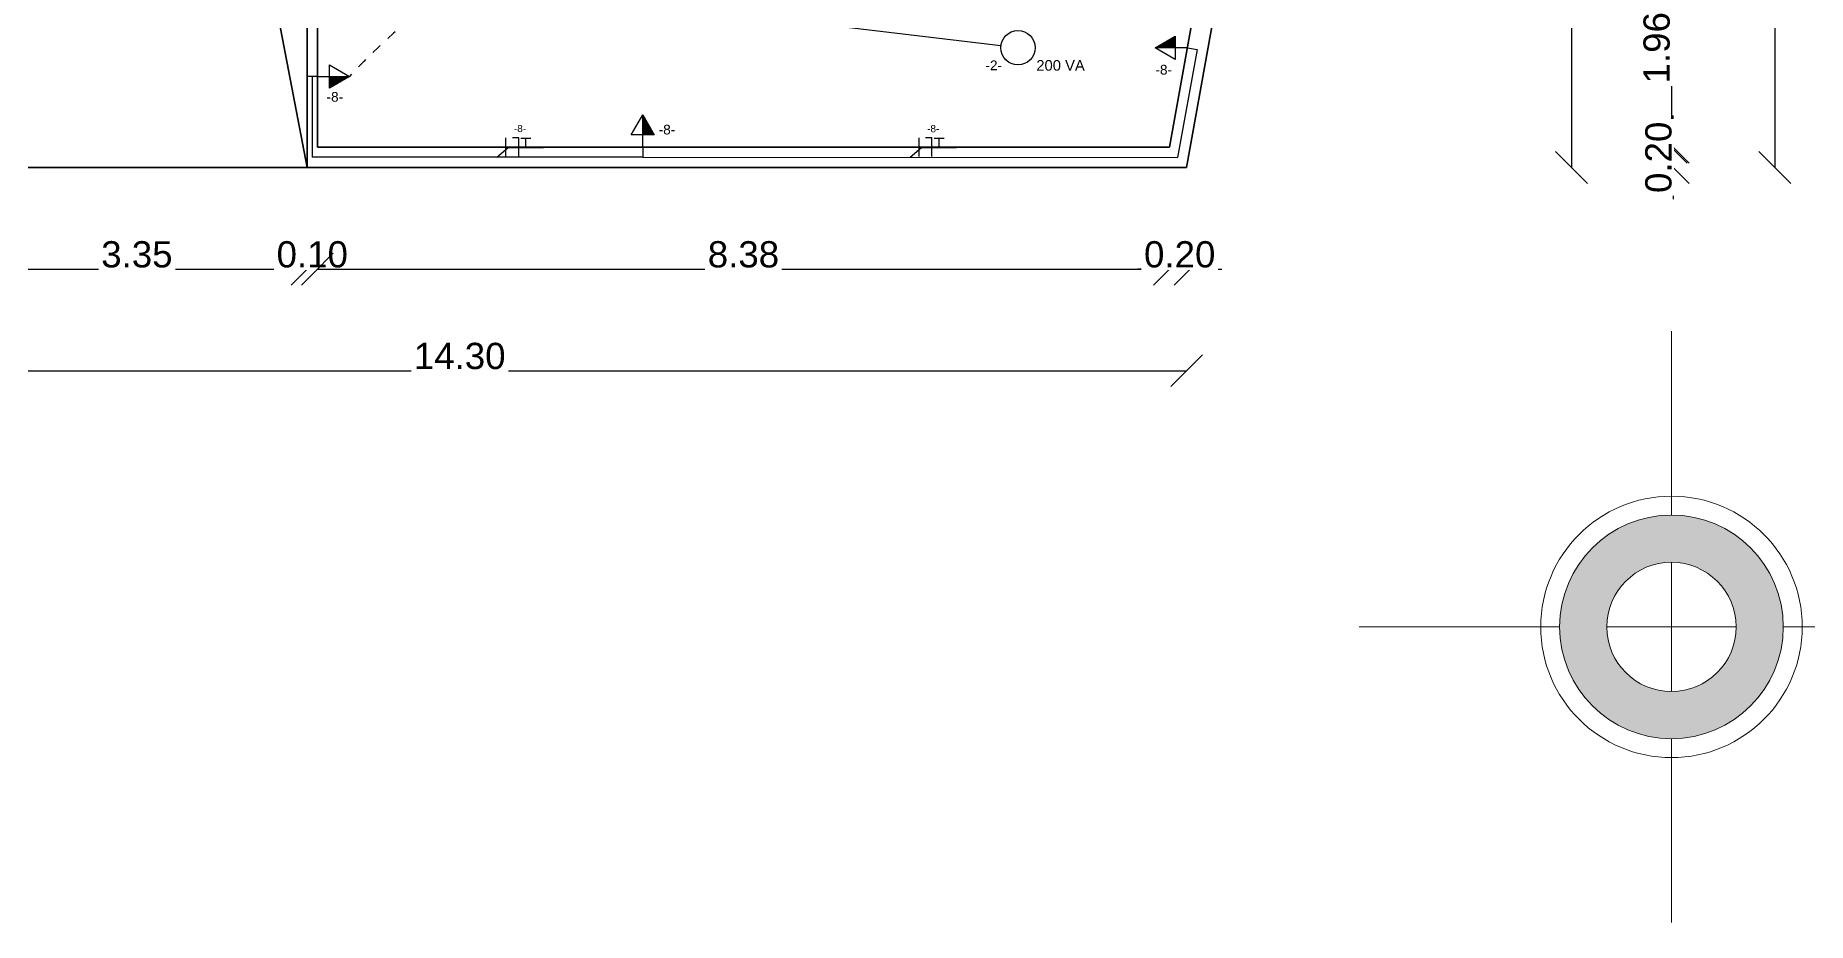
# Model space of a CAD drawing. Header units: metres. Extents: x -182 to 99, y 70 to 117.
# Drawn here: x -164.81 to -147.38, y 70.4 to 79.13 of the extents above; entities that cross this region are included whole.
import ezdxf

# ---------------------------------------------------------------- set-up
doc = ezdxf.new("R2010")
doc.units = ezdxf.units.M
doc.header["$LTSCALE"] = 0.01
doc.linetypes.add('ACAD_ISO02W100', pattern=[15, 12, -3])
for name, color, linetype, lineweight in [('A-WALL', 2, 'Continuous', 9), ('M-EQPT', 6, 'Continuous', 9), ('referencia', 161, 'Continuous', 15)]:
    doc.layers.add(name, color=color, linetype=linetype, lineweight=lineweight)
for name, color, linetype in [('FIAÇÃO', 10, 'Continuous'), ('Iluminação', 7, 'Continuous'), ('TOMADA', 7, 'ACAD_ISO02W100')]:
    doc.layers.add(name, color=color, linetype=linetype)
doc.styles.add('Arial', font='arial.ttf', dxfattribs={"height": 0.29506})
doc.styles.add('Arial_2', font='arial.ttf', dxfattribs={"height": 0.258177})
doc.dimstyles.new('Diagonal', dxfattribs={"dimscale": 0.3048, "dimtxt": 0.258177, "dimasz": 1.025262, "dimexe": 0.984252, "dimexo": 0.615157, "dimgap": 0.04101, "dimtad": 1, "dimrnd": 0.01, "dimzin": 0, "dimdsep": 46, "dimtxsty": 'Arial_2', "dimblk1": 'OBLIQUE', "dimblk2": 'OBLIQUE', "dimsah": 1, "dimcen": 0.09, "dimse1": 1, "dimse2": 1, "dimazin": 0, "dimtfac": 1, "dimtix": 1, "dimtmove": 0, "dimatfit": 3, "dimfxl": 1, "dimtvp": 1, "dimtfill": 1, "dimtolj": 1, "dimtzin": 0, "dimarcsym": 2})

# ---------------------------------------------------------------- blocks, each defined once
blk = doc.blocks.new('_Oblique')
at = {"color": 0, "linetype": 'ByBlock', "lineweight": -2}
blk.add_line((-0.5, -0.5), (0.5, 0.5), dxfattribs=at)
blk = doc.blocks.new('*D899')
at = {"layer": 'Defpoints', "color": 0, "ltscale": 0.5, "transparency": 16777216}
for p in [(-153.31, 79.985), (-153.659, 78.03), (-148.723, 78.03)]:
    blk.add_point(p, dxfattribs=at)
at = {"layer": 'M-EQPT', "color": 0, "lineweight": -2, "ltscale": 0.5, "transparency": 16777216}
blk.add_line((-148.723, 79.985), (-148.723, 78.03), dxfattribs=at)
at = {"layer": 'M-EQPT', "color": 0, "lineweight": -2, "ltscale": 0.5, "transparency": 16777216, "xscale": 0.3125, "yscale": 0.3125, "zscale": 0.3125}
for p, rotation in [((-148.723, 79.985), 90), ((-148.723, 78.03), 270)]:
    blk.add_blockref('_Oblique', p, dxfattribs=dict(at, rotation=rotation))
at = {"layer": 'M-EQPT', "color": 0, "ltscale": 0.5, "transparency": 16777216, "insert": (-148.867, 79.008), "char_height": 0.2582, "attachment_point": 5, "rotation": 90, "style": 'Arial_2', "bg_fill": 3, "box_fill_scale": 1.1, "bg_fill_color": 256, "bg_fill_true_color": 13158600, "bg_fill_transparency": 0}
blk.add_mtext('\\A1;1.96', dxfattribs=at)
blk = doc.blocks.new('*D900')
at = {"layer": 'Defpoints', "color": 0, "ltscale": 0.5, "transparency": 16777216}
for p in [(-153.659, 78.03), (-153.708, 77.83)]:
    blk.add_point(p, dxfattribs=at)
at = {"layer": 'M-EQPT', "color": 0, "lineweight": -2, "ltscale": 0.5, "transparency": 16777216}
for p, q in [((-148.705, 78.03), (-148.705, 78.342)), ((-148.705, 78.03), (-148.705, 77.83)), ((-148.705, 77.83), (-148.705, 77.517))]:
    blk.add_line(p, q, dxfattribs=at)
at = {"layer": 'M-EQPT', "color": 0, "lineweight": -2, "ltscale": 0.5, "transparency": 16777216, "xscale": 0.3125, "yscale": 0.3125, "zscale": 0.3125}
for p, rotation in [((-148.705, 78.03), 270), ((-148.705, 77.83), 90)]:
    blk.add_blockref('_Oblique', p, dxfattribs=dict(at, rotation=rotation))
at = {"layer": 'M-EQPT', "color": 0, "ltscale": 0.5, "transparency": 16777216, "insert": (-148.849, 77.93), "char_height": 0.2582, "attachment_point": 5, "rotation": 90, "style": 'Arial_2', "bg_fill": 3, "box_fill_scale": 1.1, "bg_fill_color": 256, "bg_fill_true_color": 13158600, "bg_fill_transparency": 0}
blk.add_mtext('\\A1;0.20', dxfattribs=at)
at = {"layer": 'Defpoints', "color": 0, "ltscale": 0.5, "transparency": 16777216}
blk.add_point((-148.705, 77.83), dxfattribs=at)
blk = doc.blocks.new('*D907')
at = {"layer": 'Defpoints', "color": 0, "ltscale": 0.5, "transparency": 16777216}
for p in [(-154.347, 89.586), (-153.491, 77.83), (-149.705, 77.83)]:
    blk.add_point(p, dxfattribs=at)
at = {"layer": 'M-EQPT', "color": 0, "lineweight": -2, "ltscale": 0.5, "transparency": 16777216}
blk.add_line((-149.705, 89.586), (-149.705, 77.83), dxfattribs=at)
at = {"layer": 'M-EQPT', "color": 0, "lineweight": -2, "ltscale": 0.5, "transparency": 16777216, "xscale": 0.3125, "yscale": 0.3125, "zscale": 0.3125}
for p, rotation in [((-149.705, 89.586), 90), ((-149.705, 77.83), 270)]:
    blk.add_blockref('_Oblique', p, dxfattribs=dict(at, rotation=rotation))
at = {"layer": 'M-EQPT', "color": 0, "ltscale": 0.5, "transparency": 16777216, "insert": (-149.849, 83.708), "char_height": 0.2582, "attachment_point": 5, "rotation": 90, "style": 'Arial_2', "bg_fill": 3, "box_fill_scale": 1.1, "bg_fill_color": 256, "bg_fill_true_color": 13158600, "bg_fill_transparency": 0}
blk.add_mtext('\\A1;11.76', dxfattribs=at)
blk = doc.blocks.new('*D910')
at = {"layer": 'Defpoints', "color": 0, "ltscale": 0.5, "transparency": 16777216}
for p in [(-151.841, 87.076), (-153.491, 77.83), (-147.705, 77.83)]:
    blk.add_point(p, dxfattribs=at)
at = {"layer": 'M-EQPT', "color": 0, "lineweight": -2, "ltscale": 0.5, "transparency": 16777216}
blk.add_line((-147.705, 87.076), (-147.705, 77.83), dxfattribs=at)
at = {"layer": 'M-EQPT', "color": 0, "lineweight": -2, "ltscale": 0.5, "transparency": 16777216, "xscale": 0.3125, "yscale": 0.3125, "zscale": 0.3125}
for p, rotation in [((-147.705, 87.076), 90), ((-147.705, 77.83), 270)]:
    blk.add_blockref('_Oblique', p, dxfattribs=dict(at, rotation=rotation))
at = {"layer": 'M-EQPT', "color": 0, "ltscale": 0.5, "transparency": 16777216, "insert": (-147.849, 82.453), "char_height": 0.2582, "attachment_point": 5, "rotation": 90, "style": 'Arial_2', "bg_fill": 3, "box_fill_scale": 1.1, "bg_fill_color": 256, "bg_fill_true_color": 13158600, "bg_fill_transparency": 0}
blk.add_mtext('\\A1;9.25', dxfattribs=at)
blk = doc.blocks.new('*D911')
at = {"layer": 'Defpoints', "color": 0, "ltscale": 0.5, "transparency": 16777216}
for p in [(-153.491, 110.89), (-146.705, 110.89), (-153.491, 77.83)]:
    blk.add_point(p, dxfattribs=at)
at = {"layer": 'M-EQPT', "color": 0, "lineweight": -2, "ltscale": 0.5, "transparency": 16777216}
blk.add_line((-146.705, 77.83), (-146.705, 110.89), dxfattribs=at)
at = {"layer": 'M-EQPT', "color": 0, "lineweight": -2, "ltscale": 0.5, "transparency": 16777216, "xscale": 0.3125, "yscale": 0.3125, "zscale": 0.3125}
for p, rotation in [((-146.705, 110.89), 90), ((-146.705, 77.83), 270)]:
    blk.add_blockref('_Oblique', p, dxfattribs=dict(at, rotation=rotation))
at = {"layer": 'M-EQPT', "color": 0, "ltscale": 0.5, "transparency": 16777216, "insert": (-146.85, 94.36), "char_height": 0.2582, "attachment_point": 5, "rotation": 90, "style": 'Arial_2', "bg_fill": 3, "box_fill_scale": 1.1, "bg_fill_color": 256, "bg_fill_true_color": 13158600, "bg_fill_transparency": 0}
blk.add_mtext('\\A1;33.06', dxfattribs=at)
blk = doc.blocks.new('*D915')
at = {"layer": 'Defpoints', "color": 0, "ltscale": 0.5, "transparency": 16777216}
for p in [(-165.491, 77.919), (-162.141, 77.83), (-162.141, 76.83)]:
    blk.add_point(p, dxfattribs=at)
at = {"layer": 'M-EQPT', "color": 0, "lineweight": -2, "ltscale": 0.5, "transparency": 16777216}
blk.add_line((-165.491, 76.83), (-162.141, 76.83), dxfattribs=at)
at = {"layer": 'M-EQPT', "color": 0, "lineweight": -2, "ltscale": 0.5, "transparency": 16777216, "xscale": 0.3125, "yscale": 0.3125, "zscale": 0.3125, "rotation": 180}
blk.add_blockref('_Oblique', (-165.491, 76.83), dxfattribs=at)
at = {"layer": 'M-EQPT', "color": 0, "lineweight": -2, "ltscale": 0.5, "transparency": 16777216, "xscale": 0.3125, "yscale": 0.3125, "zscale": 0.3125}
blk.add_blockref('_Oblique', (-162.141, 76.83), dxfattribs=at)
at = {"layer": 'M-EQPT', "color": 0, "ltscale": 0.5, "transparency": 16777216, "insert": (-163.816, 76.974), "char_height": 0.2582, "attachment_point": 5, "style": 'Arial_2', "bg_fill": 3, "box_fill_scale": 1.1, "bg_fill_color": 256, "bg_fill_true_color": 13158600, "bg_fill_transparency": 0}
blk.add_mtext('\\A1;3.35', dxfattribs=at)
blk = doc.blocks.new('*D916')
at = {"layer": 'Defpoints', "color": 0, "ltscale": 0.5, "transparency": 16777216}
for p in [(-162.041, 78.03), (-162.141, 77.83)]:
    blk.add_point(p, dxfattribs=at)
at = {"layer": 'M-EQPT', "color": 0, "lineweight": -2, "ltscale": 0.5, "transparency": 16777216}
for p, q in [((-162.141, 76.83), (-162.454, 76.83)), ((-162.141, 76.83), (-162.041, 76.83)), ((-162.041, 76.83), (-161.729, 76.83))]:
    blk.add_line(p, q, dxfattribs=at)
at = {"layer": 'M-EQPT', "color": 0, "lineweight": -2, "ltscale": 0.5, "transparency": 16777216, "xscale": 0.3125, "yscale": 0.3125, "zscale": 0.3125}
blk.add_blockref('_Oblique', (-162.141, 76.83), dxfattribs=at)
at = {"layer": 'M-EQPT', "color": 0, "lineweight": -2, "ltscale": 0.5, "transparency": 16777216, "xscale": 0.3125, "yscale": 0.3125, "zscale": 0.3125, "rotation": 180}
blk.add_blockref('_Oblique', (-162.041, 76.83), dxfattribs=at)
at = {"layer": 'M-EQPT', "color": 0, "ltscale": 0.5, "transparency": 16777216, "insert": (-162.091, 76.974), "char_height": 0.2582, "attachment_point": 5, "style": 'Arial_2', "bg_fill": 3, "box_fill_scale": 1.1, "bg_fill_color": 256, "bg_fill_true_color": 13158600, "bg_fill_transparency": 0}
blk.add_mtext('\\A1;0.10', dxfattribs=at)
at = {"layer": 'Defpoints', "color": 0, "ltscale": 0.5, "transparency": 16777216}
blk.add_point((-162.041, 76.83), dxfattribs=at)
blk = doc.blocks.new('*D917')
at = {"layer": 'Defpoints', "color": 0, "ltscale": 0.5, "transparency": 16777216}
for p in [(-162.041, 78.03), (-153.659, 78.03), (-153.659, 76.83)]:
    blk.add_point(p, dxfattribs=at)
at = {"layer": 'M-EQPT', "color": 0, "lineweight": -2, "ltscale": 0.5, "transparency": 16777216}
blk.add_line((-162.041, 76.83), (-153.659, 76.83), dxfattribs=at)
at = {"layer": 'M-EQPT', "color": 0, "lineweight": -2, "ltscale": 0.5, "transparency": 16777216, "xscale": 0.3125, "yscale": 0.3125, "zscale": 0.3125, "rotation": 180}
blk.add_blockref('_Oblique', (-162.041, 76.83), dxfattribs=at)
at = {"layer": 'M-EQPT', "color": 0, "lineweight": -2, "ltscale": 0.5, "transparency": 16777216, "xscale": 0.3125, "yscale": 0.3125, "zscale": 0.3125}
blk.add_blockref('_Oblique', (-153.659, 76.83), dxfattribs=at)
at = {"layer": 'M-EQPT', "color": 0, "ltscale": 0.5, "transparency": 16777216, "insert": (-157.85, 76.974), "char_height": 0.2582, "attachment_point": 5, "style": 'Arial_2', "bg_fill": 3, "box_fill_scale": 1.1, "bg_fill_color": 256, "bg_fill_true_color": 13158600, "bg_fill_transparency": 0}
blk.add_mtext('\\A1;8.38', dxfattribs=at)
blk = doc.blocks.new('*D918')
at = {"layer": 'Defpoints', "color": 0, "ltscale": 0.5, "transparency": 16777216}
for p in [(-153.659, 78.03), (-153.458, 78.014)]:
    blk.add_point(p, dxfattribs=at)
at = {"layer": 'M-EQPT', "color": 0, "lineweight": -2, "ltscale": 0.5, "transparency": 16777216}
for p, q in [((-153.659, 76.83), (-153.971, 76.83)), ((-153.659, 76.83), (-153.458, 76.83)), ((-153.458, 76.83), (-153.146, 76.83))]:
    blk.add_line(p, q, dxfattribs=at)
at = {"layer": 'M-EQPT', "color": 0, "lineweight": -2, "ltscale": 0.5, "transparency": 16777216, "xscale": 0.3125, "yscale": 0.3125, "zscale": 0.3125}
blk.add_blockref('_Oblique', (-153.659, 76.83), dxfattribs=at)
at = {"layer": 'M-EQPT', "color": 0, "lineweight": -2, "ltscale": 0.5, "transparency": 16777216, "xscale": 0.3125, "yscale": 0.3125, "zscale": 0.3125, "rotation": 180}
blk.add_blockref('_Oblique', (-153.458, 76.83), dxfattribs=at)
at = {"layer": 'M-EQPT', "color": 0, "ltscale": 0.5, "transparency": 16777216, "insert": (-153.559, 76.974), "char_height": 0.2582, "attachment_point": 5, "style": 'Arial_2', "bg_fill": 3, "box_fill_scale": 1.1, "bg_fill_color": 256, "bg_fill_true_color": 13158600, "bg_fill_transparency": 0}
blk.add_mtext('\\A1;0.20', dxfattribs=at)
at = {"layer": 'Defpoints', "color": 0, "ltscale": 0.5, "transparency": 16777216}
blk.add_point((-153.458, 76.83), dxfattribs=at)
blk = doc.blocks.new('*D919')
at = {"layer": 'Defpoints', "color": 0, "ltscale": 0.5, "transparency": 16777216}
for p in [(-167.791, 77.83), (-153.491, 77.83), (-153.491, 75.83)]:
    blk.add_point(p, dxfattribs=at)
at = {"layer": 'M-EQPT', "color": 0, "lineweight": -2, "ltscale": 0.5, "transparency": 16777216}
blk.add_line((-167.791, 75.83), (-153.491, 75.83), dxfattribs=at)
at = {"layer": 'M-EQPT', "color": 0, "lineweight": -2, "ltscale": 0.5, "transparency": 16777216, "xscale": 0.3125, "yscale": 0.3125, "zscale": 0.3125, "rotation": 180}
blk.add_blockref('_Oblique', (-167.791, 75.83), dxfattribs=at)
at = {"layer": 'M-EQPT', "color": 0, "lineweight": -2, "ltscale": 0.5, "transparency": 16777216, "xscale": 0.3125, "yscale": 0.3125, "zscale": 0.3125}
blk.add_blockref('_Oblique', (-153.491, 75.83), dxfattribs=at)
at = {"layer": 'M-EQPT', "color": 0, "ltscale": 0.5, "transparency": 16777216, "insert": (-160.641, 75.974), "char_height": 0.2582, "attachment_point": 5, "style": 'Arial_2', "bg_fill": 3, "box_fill_scale": 1.1, "bg_fill_color": 256, "bg_fill_true_color": 13158600, "bg_fill_transparency": 0}
blk.add_mtext('\\A1;14.30', dxfattribs=at)
blk = doc.blocks.new('F-N-T')
at = {"layer": 'FIAÇÃO', "color": 1}
blk.add_line((2562, 1284.1), (2562, 1304.9), dxfattribs=at)
at = {"layer": 'FIAÇÃO', "color": 3}
blk.add_line((2584.3, 1294.3), (2584.3, 1304.7), dxfattribs=at)
at = {"layer": 'FIAÇÃO', "color": 5}
blk.add_lwpolyline([(2576.3, 1284.1), (2576.3, 1304.9), (2569.3, 1304.9)], dxfattribs=at)
at = {"layer": 'FIAÇÃO', "color": 3}
blk.add_lwpolyline([(2578.8, 1304.7), (2584.3, 1304.7), (2589.9, 1304.7)], dxfattribs=at)

msp = doc.modelspace()

# ---------------------------------------------------------------- hatches: boundary and pattern name
at = {"layer": 'Iluminação', "ltscale": 0.5, "true_color": 0xffffff}
for points in [[(-161.724, 78.726), (-161.922, 78.726), (-161.922, 78.612)], [(-158.841, 78.348), (-158.841, 78.15), (-158.727, 78.15)]]:
    msp.add_hatch(color=7, dxfattribs=at).paths.add_polyline_path(points)
at = {"layer": 'referencia'}
h = msp.add_hatch(color=20, dxfattribs=at)
h.paths.add_polyline_path([(-149.822, 73.31, 1), (-147.622, 73.31, 1)])
h.paths.add_polyline_path([(-148.085, 73.31, -1), (-149.358, 73.31, -1)], flags=16)

# ---------------------------------------------------------------- linework, layer by layer
at = {"layer": 'A-WALL', "color": 7, "lineweight": 35}
for p, q in [((-162.141, 87.086), (-162.141, 77.83)), ((-153.491, 77.83), (-151.841, 87.076)), ((-162.141, 77.83), (-163.816, 86.624)), ((-162.141, 86.624), (-162.141, 77.824)), ((-162.041, 79.985), (-162.041, 78.03)), ((-153.31, 79.985), (-153.659, 78.03)), ((-153.659, 78.03), (-162.041, 78.03)), ((-162.141, 77.83), (-165.491, 77.83)), ((-162.141, 77.83), (-153.491, 77.83))]:
    msp.add_line(p, q, dxfattribs=at)
at = {"layer": 'Iluminação', "color": 0, "ltscale": 0.5}
msp.add_line((-155.318, 79.028), (-159.174, 79.488), dxfattribs=at)
at = {"layer": 'Iluminação', "color": 7, "ltscale": 0.5, "true_color": 0xffffff}
for points in [[(-161.922, 78.84), (-161.724, 78.726), (-161.922, 78.612)], [(-158.956, 78.15), (-158.841, 78.348), (-158.727, 78.15)]]:
    msp.add_lwpolyline(points, close=True, dxfattribs=at)
msp.add_lwpolyline([(-162.041, 78.726), (-161.724, 78.726)], dxfattribs=at)
msp.add_circle((-155.15, 79.008), 0.169, dxfattribs=at)
at = {"layer": 'referencia', "color": 5}
for p, q in [((-148.722, 76.218), (-148.722, 74.41)), ((-148.722, 73.946), (-148.722, 72.673)), ((-151.793, 73.31), (-149.822, 73.31)), ((-149.358, 73.31), (-148.085, 73.31)), ((-147.622, 73.31), (-132.655, 73.31)), ((-148.722, 72.21), (-148.722, 70.401))]:
    msp.add_line(p, q, dxfattribs=at)
for radius in [1.286, 1.1, 0.636]:
    msp.add_circle((-148.722, 73.31), radius, dxfattribs=at)
at = {"layer": 'TOMADA', "color": 0, "linetype": 'ByBlock', "ltscale": 0.5}
msp.add_line((-162.041, 78.726), (-162.141, 78.726), dxfattribs=at)
at = {"layer": 'TOMADA', "color": 0, "ltscale": 0.5}
msp.add_arc((-157.48, 74.835), 5.758, 105.3567, 137.4836, dxfattribs=at)

# ---------------------------------------------------------------- texts
at = {"layer": 'FIAÇÃO', "lineweight": 20, "style": 'Arial'}
for p in [(-160.108, 78.178), (-156.044, 78.177)]:
    msp.add_text('-8-', height=0.0707, dxfattribs=at).set_placement(p)
at = {"layer": 'Iluminação', "color": 7, "ltscale": 0.5, "true_color": 0xffffff, "style": 'Arial'}
for s, p in [('-2-', (-155.47, 78.787)), ('-8-', (-161.951, 78.477)), ('-8-', (-158.684, 78.155))]:
    msp.add_text(s, height=0.0959, dxfattribs=at).set_placement(p)
at = {"layer": 'Iluminação', "color": 7, "ltscale": 0.5, "true_color": 0xffffff, "insert": (-154.731, 78.781), "char_height": 0.10402, "width": 0.5954, "attachment_point": 8, "style": 'Arial'}
msp.add_mtext('{\\H0.0275x;\\P\\P}200 VA', dxfattribs=at)

# ---------------------------------------------------------------- next in the draw order: dimensions: what is measured, and where the dimension line sits
at = {"layer": 'M-EQPT', "color": 1, "ltscale": 0.5}
dim = msp.add_linear_dim(base=(-148.723, 78.03), p1=(-153.3098, 79.9855), p2=(-153.6589, 78.03), angle=90, dimstyle='Diagonal', override={"dimpost": '<>', "dimtmove": 1}, dxfattribs=at)
dim.commit()
dim.dimension.update_dxf_attribs({"geometry": '*D899', "text_midpoint": (-148.8673, 79.0077)})
dim = msp.add_linear_dim(base=(-162.141, 76.83), p1=(-165.491, 77.919), p2=(-162.141, 77.83), dimstyle='Diagonal', override={"dimpost": '<>', "dimtmove": 1}, dxfattribs=at)
dim.commit()
dim.dimension.update_dxf_attribs({"geometry": '*D915', "text_midpoint": (-163.816, 76.974)})

# ---------------------------------------------------------------- next in the draw order: dimensions: what is measured, and where the dimension line sits
dim = msp.add_linear_dim(base=(-148.705, 77.83), p1=(-153.659, 78.03), p2=(-153.708, 77.83), angle=90, dimstyle='Diagonal', override={"dimpost": '<>', "dimtmove": 1}, dxfattribs=at)
dim.commit()
dim.dimension.update_dxf_attribs({"geometry": '*D900', "text_midpoint": (-148.849, 77.93)})
dim = msp.add_linear_dim(base=(-162.041, 76.83), p1=(-162.141, 77.83), p2=(-162.041, 78.03), dimstyle='Diagonal', override={"dimpost": '<>', "dimtmove": 1}, dxfattribs=at)
dim.commit()
dim.dimension.update_dxf_attribs({"geometry": '*D916', "text_midpoint": (-162.091, 76.974)})

# ---------------------------------------------------------------- next in the draw order: dimensions: what is measured, and where the dimension line sits
dim = msp.add_linear_dim(base=(-149.705, 77.83), p1=(-154.347, 89.586), p2=(-153.491, 77.83), angle=90, dimstyle='Diagonal', override={"dimpost": '<>', "dimtmove": 1}, dxfattribs=at)
dim.commit()
dim.dimension.update_dxf_attribs({"geometry": '*D907', "text_midpoint": (-149.849, 83.708)})

# ---------------------------------------------------------------- next in the draw order: hatches: boundary and pattern name
at = {"layer": 'Iluminação', "ltscale": 0.5, "true_color": 0xffffff}
msp.add_hatch(color=7, dxfattribs=at).paths.add_polyline_path([(-153.802, 79.008), (-153.604, 79.008), (-153.604, 79.122)])

# ---------------------------------------------------------------- next in the draw order: linework, layer by layer
at = {"layer": 'Iluminação', "color": 7, "ltscale": 0.5, "true_color": 0xffffff}
msp.add_lwpolyline([(-153.604, 78.894), (-153.802, 79.008), (-153.604, 79.122)], close=True, dxfattribs=at)

# ---------------------------------------------------------------- next in the draw order: texts
at = {"layer": 'Iluminação', "color": 7, "ltscale": 0.5, "true_color": 0xffffff, "style": 'Arial'}
msp.add_text('-8-', height=0.0959, dxfattribs=at).set_placement((-153.798, 78.744))

# ---------------------------------------------------------------- next in the draw order: dimensions: what is measured, and where the dimension line sits
at = {"layer": 'M-EQPT', "color": 1, "ltscale": 0.5}
dim = msp.add_linear_dim(base=(-147.705, 77.83), p1=(-151.841, 87.076), p2=(-153.491, 77.83), angle=90, dimstyle='Diagonal', override={"dimpost": '<>', "dimtmove": 1}, dxfattribs=at)
dim.commit()
dim.dimension.update_dxf_attribs({"geometry": '*D910', "text_midpoint": (-147.849, 82.453)})

# ---------------------------------------------------------------- next in the draw order: dimensions: what is measured, and where the dimension line sits
dim = msp.add_linear_dim(base=(-146.705, 110.89), p1=(-153.491, 77.83), p2=(-153.491, 110.89), angle=90, dimstyle='Diagonal', override={"dimpost": '<>'}, dxfattribs=at)
dim.commit()
dim.dimension.update_dxf_attribs({"geometry": '*D911', "text_midpoint": (-146.85, 94.36)})

# ---------------------------------------------------------------- next in the draw order: linework, layer by layer
at = {"layer": 'Iluminação', "color": 7, "ltscale": 0.5, "true_color": 0xffffff}
msp.add_lwpolyline([(-153.484, 79.008), (-153.802, 79.008)], dxfattribs=at)
at = {"layer": 'TOMADA', "color": 0, "linetype": 'ByBlock', "ltscale": 0.5}
msp.add_line((-153.484, 79.008), (-153.386, 78.99), dxfattribs=at)

# ---------------------------------------------------------------- next in the draw order: dimensions: what is measured, and where the dimension line sits
at = {"layer": 'M-EQPT', "color": 1, "ltscale": 0.5}
dim = msp.add_linear_dim(base=(-153.659, 76.83), p1=(-162.041, 78.03), p2=(-153.659, 78.03), dimstyle='Diagonal', override={"dimpost": '<>', "dimtmove": 1}, dxfattribs=at)
dim.commit()
dim.dimension.update_dxf_attribs({"geometry": '*D917', "text_midpoint": (-157.85, 76.974)})

# ---------------------------------------------------------------- next in the draw order: linework, layer by layer
at = {"layer": 'Iluminação', "color": 7, "ltscale": 0.5, "true_color": 0xffffff}
msp.add_lwpolyline([(-158.841, 78.03), (-158.841, 78.348)], dxfattribs=at)
at = {"layer": 'TOMADA', "color": 0, "linetype": 'ByBlock', "ltscale": 0.5}
for p, q in [((-162.091, 78.726), (-162.091, 77.93)), ((-158.841, 77.93), (-162.091, 77.93)), ((-160.276, 77.93), (-160.163, 78.028)), ((-160.163, 78.028), (-159.818, 78.028)), ((-158.841, 78.03), (-158.841, 77.93)), ((-156.211, 77.93), (-156.099, 78.028)), ((-156.099, 78.028), (-155.753, 78.028))]:
    msp.add_line(p, q, dxfattribs=at)

# ---------------------------------------------------------------- next in the draw order: block references
at = {"layer": 'FIAÇÃO', "lineweight": 20, "xscale": 0.008784106945095342, "yscale": 0.008784106945095342, "zscale": 0.008784106945095342}
for p in [(-182.691, 66.658), (-178.627, 66.658)]:
    msp.add_blockref('F-N-T', p, dxfattribs=at)

# ---------------------------------------------------------------- next in the draw order: dimensions: what is measured, and where the dimension line sits
at = {"layer": 'M-EQPT', "color": 1, "ltscale": 0.5}
dim = msp.add_linear_dim(base=(-153.458, 76.83), p1=(-153.659, 78.03), p2=(-153.458, 78.014), dimstyle='Diagonal', override={"dimpost": '<>', "dimtmove": 1}, dxfattribs=at)
dim.commit()
dim.dimension.update_dxf_attribs({"geometry": '*D918', "text_midpoint": (-153.559, 76.974)})

# ---------------------------------------------------------------- next in the draw order: linework, layer by layer
at = {"layer": 'TOMADA', "color": 0, "linetype": 'ByBlock', "ltscale": 0.5}
for p in [(-153.386, 78.99), (-158.841, 77.93)]:
    msp.add_line(p, (-153.581, 77.929), dxfattribs=at)

# ---------------------------------------------------------------- next in the draw order: dimensions: what is measured, and where the dimension line sits
at = {"layer": 'M-EQPT', "color": 1, "ltscale": 0.5}
dim = msp.add_linear_dim(base=(-153.491, 75.83), p1=(-167.791, 77.83), p2=(-153.491, 77.83), dimstyle='Diagonal', override={"dimpost": '<>'}, dxfattribs=at)
dim.commit()
dim.dimension.update_dxf_attribs({"geometry": '*D919', "text_midpoint": (-160.641, 75.974)})

doc.saveas('drawing.dxf')
